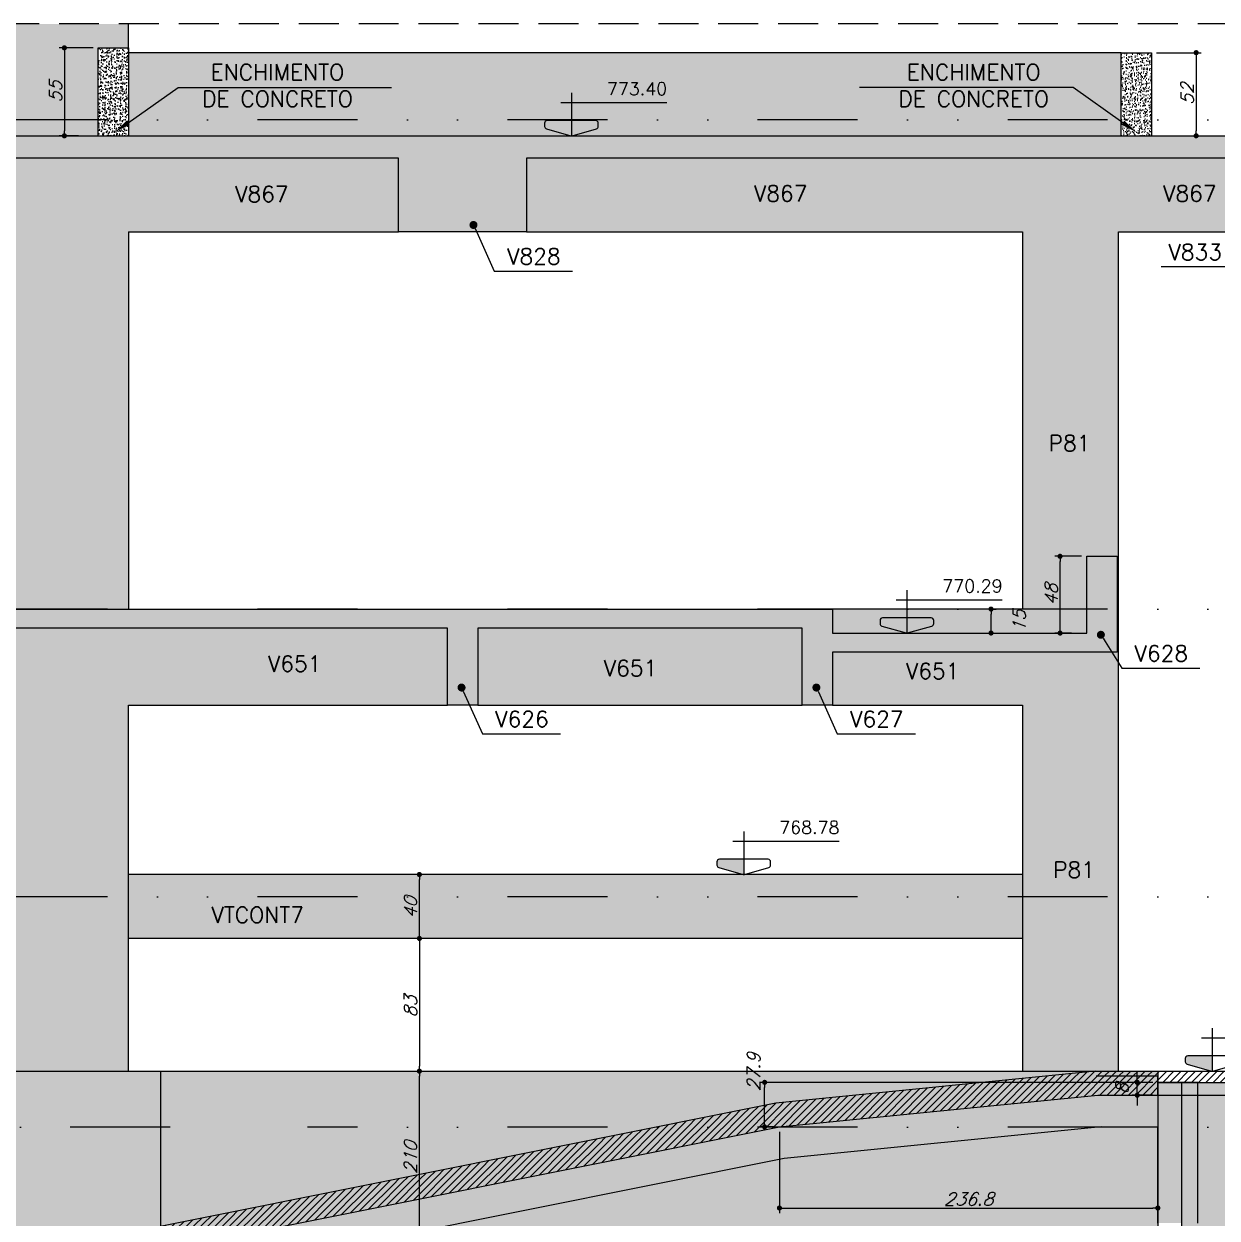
# Model space of a CAD drawing. Header units: millimetres. Extents: x 0 to 8720, y 0 to 4500.
# Drawn here: x 6121 to 6868, y 1478 to 2225 of the extents above; entities that cross this region are included whole.
import ezdxf
from ezdxf import colors
from ezdxf.entities.mleader import LeaderData, LeaderLine
from ezdxf.enums import TextEntityAlignment as Align
from ezdxf.math import Vec2, Vec3

# ---------------------------------------------------------------- set-up
doc = ezdxf.new("R2010")
doc.units = ezdxf.units.MM
doc.header["$LTSCALE"] = 50
doc.linetypes.add('DASHED', pattern=[0.75, 0.5, -0.25])
doc.linetypes.add('DIVIDE2', pattern=[0.625, 0.25, -0.125, 0, -0.125, 0, -0.125])
for name, color, linetype in [('F-AUX', 2, 'Continuous'), ('F-AUX-DET', 2, 'Continuous'), ('F-AUX-RED', 1, 'Continuous'), ('F-AUX-VARIACAO', 2, 'Continuous'), ('F-CORTE', 4, 'Continuous'), ('F-COTAS', 106, 'Continuous'), ('F-EIXOS-DET', 1, 'Continuous'), ('F-NÍVEL-VISTA', 2, 'Continuous'), ('F-SOLIDO-CORTE', 71, 'Continuous'), ('F-TEXTO', 6, 'Continuous'), ('F-TEXTO-YELLOW', 2, 'Continuous'), ('F-VISTA', 2, 'Continuous'), ('F-VISTA SÓLIDO', 254, 'Continuous')]:
    doc.layers.add(name, color=color, linetype=linetype)
doc.styles.add('CP-TEXT-INCL', font='simplex.shx', dxfattribs={"oblique": 20})
doc.styles.add('MCP', font='simplex.shx')
doc.styles.get("Standard").update_dxf_attribs({"font": 'txt.shx'})
doc.dimstyles.new('CP-COTAS-50', dxfattribs={"dimscale": 0.64, "dimtxt": 12.5, "dimasz": 5, "dimexe": 5, "dimexo": 5, "dimgap": 2.5, "dimtad": 1, "dimdec": 1, "dimdsep": 46, "dimtxsty": 'CP-TEXT-INCL', "dimblk1": 'DOT', "dimblk2": 'DOT', "dimsah": 1, "dimcen": 9, "dimclrd": 256, "dimclre": 256, "dimclrt": 256, "dimadec": 0, "dimazin": 0, "dimtfac": 1, "dimtdec": 1, "dimtmove": 2, "dimatfit": 3, "dimldrblk": 'DOT', "dimfxl": 5, "dimtolj": 1, "dimarcsym": 0})
pattern_1 = [(45, (-4e-12, 67.9026), (-2.245064, 2.245064), [])]
pattern_2 = [(50, (-5994.112, -2175.0056), (4.5546167, -0.3984771), [0.47625, -5.23875]), (355, (-5994.112, -2175.0056), (-0.8810855, 4.7764211), [0.381, -4.1910146]), (100.451445, (-5993.7324, -2175.039), (3.6735312, 4.3779438), [0.4047502, -4.4522561]), (46.1842, (-5994.112, -2173.7356), (6.776976, -1.0510582), [0.714375, -7.858125]), (96.63556, (-5993.547, -2173.823), (5.9351034, 6.185653), [0.6071256, -6.6783902]), (351.18415, (-5994.112, -2173.7356), (5.9351034, 6.185653), [0.571499, -6.2864933]), (21, (-5993.477, -2174.053), (3.7903598, -2.55663), [0.47625, -5.23875]), (326, (-5993.477, -2174.053), (1.5450507, 4.6046992), [0.381, -4.191]), (71.451445, (-5993.161, -2174.266), (5.3354105, 2.0480692), [0.4047502, -4.4522484]), (37.5, (-5994.112, -2175.0056), (0.07721508, 2.11387597), [0, -4.1402, 0, -4.2545, 0, -4.206875]), (7.5, (-5994.112, -2175.0056), (1.67049156, 2.50451437), [0, -2.4257, 0, -4.04495, 0, -1.603375]), (327.5, (-5995.528, -2175.0056), (3.38976488, -0.1432186), [0, -1.5875, 0, -4.953, 0, -6.57225]), (317.5, (-5996.163, -2175.0056), (3.70322953, 0.6356623), [0, -2.06375, 0, -3.2893, 0, -4.66725])]

# ---------------------------------------------------------------- blocks, each defined once
blk = doc.blocks.new('_DOT')
at = {"color": 0, "linetype": 'ByBlock'}
blk.add_line((-0.5, 0), (-1, 0), dxfattribs=at)
at = {"color": 0, "linetype": 'ByBlock', "const_width": 0.5}
blk.add_lwpolyline([(-0.25, 0, 1), (0.25, 0, 1)], format="xyb", close=True, dxfattribs=at)
blk = doc.blocks.new('Nível - Vista')
at = {"layer": 'F-NÍVEL-VISTA'}
blk.add_hatch(color=71, dxfattribs=at).paths.add_polyline_path([(0, 0.238), (-0.38, 0.238, 0.414214), (-0.42, 0.198), (-0.42, 0.148, 0.331206), (-0.391, 0.11), (-0.011, 0.002, 0.072993), (0, 0)])
at = {"layer": 'F-NÍVEL-VISTA', "color": 2}
for p, q in [((0, 0.67), (0, 0)), ((-0.168, 0.521), (1.493, 0.521))]:
    blk.add_line(p, q, dxfattribs=at)
blk.add_lwpolyline([(-0.011, 0.002, 0.146769), (0.011, 0.002), (0.391, 0.11, 0.331206), (0.42, 0.148), (0.42, 0.198, 0.414214), (0.38, 0.238), (-0.38, 0.238, 0.414214), (-0.42, 0.198), (-0.42, 0.148, 0.331206), (-0.391, 0.11), (-0.011, 0.002, 0.146769), (0.011, 0.002)], format="xyb", dxfattribs=at)
at = {"layer": 'F-TEXTO', "color": 3, "style": 'MCP'}
for tag, p in [('NÍVEL', (1.026, 0.636)), ('NÍVEL_DETALHE', (1.02, 0.186))]:
    blk.add_attdef(tag, text='', height=0.2, dxfattribs=at).set_placement(p, align=Align.CENTER)
blk = doc.blocks.new('*D98')
at = {"layer": 'F-COTAS', "lineweight": -2, "transparency": 16777216}
for p, q in [((6725.44, 1858.99), (6729.6, 1858.99)), ((6726.4, 1847.19), (6726.4, 1855.79)), ((6725.44, 1843.99), (6729.6, 1843.99))]:
    blk.add_line(p, q, dxfattribs=at)
at = {"layer": 'F-COTAS', "lineweight": -2, "transparency": 16777216, "xscale": 3.2, "yscale": 3.2, "zscale": 3.2}
for p, rotation in [((6726.4, 1858.99), 90), ((6726.4, 1843.99), 270)]:
    blk.add_blockref('_DOT', p, dxfattribs=dict(at, rotation=rotation))
at = {"layer": 'F-COTAS', "transparency": 16777216, "insert": (6744, 1851.49), "char_height": 8, "attachment_point": 5, "rotation": 90, "style": 'CP-TEXT-INCL'}
blk.add_mtext('\\A1;15', dxfattribs=at)
blk = doc.blocks.new('*D99')
at = {"layer": 'F-COTAS', "lineweight": -2, "transparency": 16777216}
for p, q in [((6783.08, 1891.99), (6766.4, 1891.99)), ((6769.6, 1847.19), (6769.6, 1888.79)), ((6776.78, 1843.99), (6766.4, 1843.99))]:
    blk.add_line(p, q, dxfattribs=at)
at = {"layer": 'F-COTAS', "lineweight": -2, "transparency": 16777216, "xscale": 3.2, "yscale": 3.2, "zscale": 3.2}
for p, rotation in [((6769.6, 1891.99), 90), ((6769.6, 1843.99), 270)]:
    blk.add_blockref('_DOT', p, dxfattribs=dict(at, rotation=rotation))
at = {"layer": 'F-COTAS', "transparency": 16777216, "insert": (6764, 1867.99), "char_height": 8, "attachment_point": 5, "rotation": 90, "style": 'CP-TEXT-INCL'}
blk.add_mtext('\\A1;48', dxfattribs=at)
blk = doc.blocks.new('*D104')
at = {"layer": 'F-COTAS', "lineweight": -2, "transparency": 16777216}
for p, q in [((6164.58, 2209.99), (6143.43, 2209.99)), ((6146.63, 2206.79), (6146.63, 2158.19)), ((6155.4, 2154.99), (6143.43, 2154.99))]:
    blk.add_line(p, q, dxfattribs=at)
at = {"layer": 'F-COTAS', "lineweight": -2, "transparency": 16777216, "xscale": 3.2, "yscale": 3.2, "zscale": 3.2}
for p, rotation in [((6146.63, 2209.99), 90), ((6146.63, 2154.99), 270)]:
    blk.add_blockref('_DOT', p, dxfattribs=dict(at, rotation=rotation))
at = {"layer": 'F-COTAS', "transparency": 16777216, "insert": (6141.03, 2182.49), "char_height": 8, "attachment_point": 5, "rotation": 90, "style": 'CP-TEXT-INCL'}
blk.add_mtext('\\A1;55', dxfattribs=at)
blk = doc.blocks.new('*D106')
at = {"layer": 'F-COTAS', "lineweight": -2, "transparency": 16777216}
for p, q in [((6829.98, 2206.99), (6857.94, 2206.99)), ((6854.74, 2203.79), (6854.74, 2158.19)), ((6837.14, 2154.99), (6857.94, 2154.99))]:
    blk.add_line(p, q, dxfattribs=at)
at = {"layer": 'F-COTAS', "lineweight": -2, "transparency": 16777216, "xscale": 3.2, "yscale": 3.2, "zscale": 3.2}
for p, rotation in [((6854.74, 2206.99), 90), ((6854.74, 2154.99), 270)]:
    blk.add_blockref('_DOT', p, dxfattribs=dict(at, rotation=rotation))
at = {"layer": 'F-COTAS', "transparency": 16777216, "insert": (6849.14, 2180.99), "char_height": 8, "attachment_point": 5, "rotation": 90, "style": 'CP-TEXT-INCL'}
blk.add_mtext('\\A1;52', dxfattribs=at)
blk = doc.blocks.new('*D135')
at = {"layer": 'F-COTAS', "lineweight": -2, "transparency": 16777216}
for p, q in [((6827.58, 1562.99), (6581.53, 1562.99)), ((6584.73, 1538.34), (6584.73, 1559.79)), ((6590.81, 1535.14), (6581.53, 1535.14))]:
    blk.add_line(p, q, dxfattribs=at)
at = {"layer": 'F-COTAS', "lineweight": -2, "transparency": 16777216, "xscale": 3.2, "yscale": 3.2, "zscale": 3.2}
for p, rotation in [((6584.73, 1562.99), 90), ((6584.73, 1535.14), 270)]:
    blk.add_blockref('_DOT', p, dxfattribs=dict(at, rotation=rotation))
at = {"layer": 'F-COTAS', "transparency": 16777216, "insert": (6577.92, 1569.35), "char_height": 8, "attachment_point": 5, "rotation": 90, "style": 'CP-TEXT-INCL'}
blk.add_mtext('\\A1;27.9', dxfattribs=at)
blk = doc.blocks.new('*D136')
at = {"layer": 'F-COTAS', "lineweight": -2, "transparency": 16777216}
for p, q in [((6594.01, 1531.94), (6594.01, 1481.2)), ((6830.78, 1531.96), (6830.78, 1481.2)), ((6597.21, 1484.4), (6827.58, 1484.4))]:
    blk.add_line(p, q, dxfattribs=at)
at = {"layer": 'F-COTAS', "lineweight": -2, "transparency": 16777216, "xscale": 3.2, "yscale": 3.2, "zscale": 3.2, "rotation": 180}
blk.add_blockref('_DOT', (6594.01, 1484.4), dxfattribs=at)
at = {"layer": 'F-COTAS', "lineweight": -2, "transparency": 16777216, "xscale": 3.2, "yscale": 3.2, "zscale": 3.2}
blk.add_blockref('_DOT', (6830.78, 1484.4), dxfattribs=at)
at = {"layer": 'F-COTAS', "transparency": 16777216, "insert": (6712.4, 1490), "char_height": 8, "attachment_point": 5, "style": 'CP-TEXT-INCL'}
blk.add_mtext('\\A1;236.8', dxfattribs=at)
blk = doc.blocks.new('*D137')
at = {"layer": 'F-COTAS', "lineweight": -2, "transparency": 16777216}
for p, q in [((6817.87, 1566.19), (6817.87, 1569.39)), ((6827.58, 1562.99), (6814.67, 1562.99)), ((6817.87, 1554.96), (6817.87, 1562.99)), ((6827.58, 1554.96), (6814.67, 1554.96)), ((6817.87, 1551.76), (6817.87, 1548.56))]:
    blk.add_line(p, q, dxfattribs=at)
at = {"layer": 'F-COTAS', "lineweight": -2, "transparency": 16777216, "xscale": 3.2, "yscale": 3.2, "zscale": 3.2}
for p, rotation in [((6817.87, 1562.99), 270), ((6817.87, 1554.96), 90)]:
    blk.add_blockref('_DOT', p, dxfattribs=dict(at, rotation=rotation))
at = {"layer": 'F-COTAS', "transparency": 16777216, "insert": (6808.27, 1558.98), "char_height": 8, "attachment_point": 5, "rotation": 90, "style": 'CP-TEXT-INCL'}
blk.add_mtext('\\A1;8', dxfattribs=at)
blk = doc.blocks.new('*D146')
at = {"layer": 'F-COTAS', "lineweight": -2, "transparency": 16777216}
for p, q in [((6371.97, 1569.99), (6371.97, 1569.99)), ((6368.77, 1363.19), (6368.77, 1566.79))]:
    blk.add_line(p, q, dxfattribs=at)
at = {"layer": 'F-COTAS', "lineweight": -2, "transparency": 16777216, "xscale": 3.2, "yscale": 3.2, "zscale": 3.2}
for p, rotation in [((6368.77, 1569.99), 90), ((6368.77, 1359.99), 270)]:
    blk.add_blockref('_DOT', p, dxfattribs=dict(at, rotation=rotation))
at = {"layer": 'F-COTAS', "transparency": 16777216, "insert": (6363.17, 1515.8), "char_height": 8, "attachment_point": 5, "rotation": 90, "style": 'CP-TEXT-INCL'}
blk.add_mtext('\\A1;210', dxfattribs=at)
blk = doc.blocks.new('*D299')
at = {"layer": 'F-COTAS', "lineweight": -2, "transparency": 16777216}
for p, q in [((6368.77, 1649.79), (6368.77, 1573.19)), ((6371.97, 1569.99), (6371.97, 1569.99))]:
    blk.add_line(p, q, dxfattribs=at)
at = {"layer": 'F-COTAS', "lineweight": -2, "transparency": 16777216, "xscale": 3.2, "yscale": 3.2, "zscale": 3.2}
for p, rotation in [((6368.77, 1652.99), 90), ((6368.77, 1569.99), 270)]:
    blk.add_blockref('_DOT', p, dxfattribs=dict(at, rotation=rotation))
at = {"layer": 'F-COTAS', "transparency": 16777216, "insert": (6363.17, 1610.29), "char_height": 8, "attachment_point": 5, "rotation": 90, "style": 'CP-TEXT-INCL'}
blk.add_mtext('\\A1;83', dxfattribs=at)
blk = doc.blocks.new('*D300')
at = {"layer": 'F-COTAS', "lineweight": -2, "transparency": 16777216}
for p, q in [((6368.77, 1656.19), (6368.77, 1689.79)), ((6371.97, 1692.99), (6371.97, 1692.99)), ((6371.97, 1652.99), (6371.97, 1652.99))]:
    blk.add_line(p, q, dxfattribs=at)
at = {"layer": 'F-COTAS', "lineweight": -2, "transparency": 16777216, "xscale": 3.2, "yscale": 3.2, "zscale": 3.2}
for p, rotation in [((6368.77, 1692.99), 90), ((6368.77, 1652.99), 270)]:
    blk.add_blockref('_DOT', p, dxfattribs=dict(at, rotation=rotation))
at = {"layer": 'F-COTAS', "transparency": 16777216, "insert": (6363.17, 1672.18), "char_height": 8, "attachment_point": 5, "rotation": 90, "style": 'CP-TEXT-INCL'}
blk.add_mtext('\\A1;40', dxfattribs=at)

msp = doc.modelspace()

# ---------------------------------------------------------------- hatches: boundary and pattern name
at = {"layer": 'F-AUX-DET'}
h = msp.add_hatch(dxfattribs=at)
h.set_pattern_fill('EARTH', color=252, scale=5, angle=45)
h.set_pattern_definition([(45, (-5994.112, -2175.006), (0, 44.90128), [31.75, -31.75]), (45, (-6002.53, -2166.587), (0, 44.90128), [31.75, -31.75]), (45, (-6010.95, -2158.168), (0, 44.90128), [31.75, -31.75]), (135, (-6010.95, -2152.555), (-44.90128, 0), [31.75, -31.75]), (135, (-6002.53, -2144.136), (-44.90128, 0), [31.75, -31.75]), (135, (-5994.112, -2135.717), (-44.90128, 0), [31.75, -31.75])])
h.paths.add_polyline_path([(4186.78, 179.99), (4211.78, 179.99), (4211.78, 2164.99), (4186.78, 2164.99)])
h.paths.add_polyline_path([(6845.78, 179.99), (6955.78, 179.99), (6955.78, 1562.99), (6845.78, 1562.99)])
at = {"layer": 'F-AUX-RED'}
h = msp.add_hatch(dxfattribs=at)
h.set_pattern_fill('AR-CONC', color=256, scale=0.025)
h.set_pattern_definition(pattern_2)
h.paths.add_polyline_path([(6186.78, 2209.99), (6177.66, 2209.99), (6167.78, 2209.99), (6167.78, 2181.41), (6167.78, 2154.99), (6186.78, 2154.99), (6186.78, 2183.58)])
h = msp.add_hatch(dxfattribs=at)
h.set_pattern_fill('AR-CONC', color=256, scale=0.025)
h.set_pattern_definition(pattern_2)
h.paths.add_polyline_path([(6826.78, 2206.99), (6807.78, 2206.99), (6807.78, 2205.83), (6807.78, 2154.99), (6826.78, 2154.99)])
at = {"layer": 'F-AUX-VARIACAO'}
h = msp.add_hatch(dxfattribs=at)
h.set_pattern_fill('ANSI31', color=253)
h.set_pattern_definition(pattern_1)
h.paths.add_polyline_path([(5232.28, 1274.73), (5232.28, 1277.79), (5213.28, 1273.99), (5013.28, 1253.99), (5013.28, 1250.99), (5013.43, 1250.99), (5213.28, 1270.97), (5213.28, 1270.99), (5213.47, 1270.99), (5213.73, 1271.02)])
h.paths.add_polyline_path([(5311.28, 1293.61), (5311.28, 1290.55), (6592.23, 1547.02), (6792.08, 1567), (6830.78, 1567), (6830.78, 1562.99), (6830.78, 1562.99), (6832.84, 1562.99), (6845.78, 1562.99), (6955.78, 1562.99), (6955.78, 1569.99), (6791.78, 1569.99), (6591.78, 1549.99)])
h.paths.add_polyline_path([(5281.28, 1284.54), (5281.28, 1287.6), (5262.28, 1283.8), (5262.28, 1280.74)])
h = msp.add_hatch(dxfattribs=at)
h.set_pattern_fill('ANSI31', color=253)
h.set_pattern_definition(pattern_1)
h.paths.add_polyline_path([(5311.28, 1290.55), (5311.28, 1278.31), (6594.01, 1535.14), (6793.28, 1555.06), (6830.78, 1555.06), (6830.78, 1562.99), (6830.78, 1567), (6792.08, 1567), (6592.23, 1547.02)])
h.paths.add_polyline_path([(5281.28, 1267.99), (5281.28, 1284.54), (5262.28, 1280.74), (5262.28, 1267.99)])
at = {"layer": 'F-SOLIDO-CORTE'}
h = msp.add_hatch(color=256, dxfattribs=at)
h.dxf.hatch_style = 1
h.paths.add_polyline_path([(4211.78, 2142.99), (4261.78, 2142.99), (4261.78, 2142.99), (4509.52, 2142.99), (4552.78, 2142.99), (4552.78, 2104.99), (4555.56, 2104.99), (4571.78, 2104.99), (4571.78, 2113.77), (4571.78, 2150.99), (4638.51, 2150.99), (4744.37, 2150.99), (5027.78, 2150.99), (5027.78, 2104.99), (5030.56, 2104.99), (5046.78, 2104.99), (5046.78, 2113.77), (5046.78, 2150.99), (5363.5, 2150.99), (5417.78, 2150.99), (5417.78, 2104.99), (5420.56, 2104.99), (5436.78, 2104.99), (5436.78, 2113.77), (5436.78, 2150.99), (5487.05, 2150.99), (5640.71, 2150.99), (5895.3, 2150.99), (5907.64, 2150.99), (5916.28, 2150.99), (5916.28, 2094.99), (5935.28, 2094.99), (5935.28, 2105.8), (5935.28, 2140.99), (6000.18, 2140.99), (6041.63, 2140.99), (6211.51, 2140.99), (6355.78, 2140.99), (6355.78, 2094.99), (6368.13, 2094.99), (6435.78, 2094.99), (6435.78, 2104.25), (6435.78, 2140.99), (6818.03, 2140.99), (6854.99, 2140.99), (6867.34, 2140.99), (6887.78, 2140.99), (6887.78, 2094.99), (6906.78, 2094.99), (6906.78, 2104.25), (6906.78, 2154.99), (6903.85, 2154.99), (6887.78, 2154.99), (6867.34, 2154.99), (6854.99, 2154.99), (6826.78, 2154.99), (6807.78, 2154.99), (6435.78, 2154.99), (6368.13, 2154.99), (6355.78, 2154.99), (6211.51, 2154.99), (6186.78, 2154.99), (6167.78, 2154.99), (6041.63, 2154.99), (6000.18, 2154.99), (5935.28, 2154.99), (5935.28, 2164.99), (5932.35, 2164.99), (5916.28, 2164.99), (5907.64, 2164.99), (5895.3, 2164.99), (5640.71, 2164.99), (5487.05, 2164.99), (5436.78, 2164.99), (5420.56, 2164.99), (5417.78, 2164.99), (5363.5, 2164.99), (5046.78, 2164.99), (5030.56, 2164.99), (5027.78, 2164.99), (4744.37, 2164.99), (4638.51, 2164.99), (4571.78, 2164.99), (4552.78, 2164.99), (4552.78, 2154.99), (4510.2, 2154.99), (4261.78, 2154.99), (4261.78, 2164.99), (4211.78, 2164.99)])
h.paths.add_polyline_path([(4261.78, 2082.99), (4211.78, 2082.99), (4211.78, 1817.61), (4211.78, 1534.99), (4211.78, 1496.54), (4211.78, 1228.99), (4211.78, 920.54), (4211.78, 652.99), (4211.78, 444.68), (4211.78, 179.99), (4261.78, 179.99), (4261.78, 555.3), (4261.78, 617.99), (4282.21, 617.99), (4291.78, 617.99), (4291.78, 643.11), (4291.78, 652.99), (4282.21, 652.99), (4261.78, 652.99), (4261.78, 691.44), (4261.78, 1228.99), (4261.78, 1267.44), (4261.78, 1318.99), (4261.78, 1499.99), (4266.48, 1499.99), (4269.9, 1499.99), (4272.5, 1499.99), (4276.14, 1499.99), (4286.38, 1499.99), (4286.38, 1515.23), (4286.38, 1524.99), (4286.38, 1534.99), (4276.14, 1534.99), (4261.78, 1534.99), (4261.78, 1576.37), (4261.78, 1844.99), (4461.85, 1844.99), (4505.86, 1844.99), (4515.22, 1844.99), (4622.78, 1844.99), (4622.78, 1818.99), (4627.03, 1818.99), (4651.78, 1818.99), (4651.78, 1824.84), (4651.78, 1844.99), (4701.9, 1844.99), (4739.46, 1844.99), (5022.88, 1844.99), (5027.78, 1844.99), (5027.78, 1798.99), (5030.56, 1798.99), (5046.78, 1798.99), (5046.78, 1807.77), (5046.78, 1844.99), (5101.07, 1844.99), (5417.78, 1844.99), (5417.78, 1798.99), (5420.56, 1798.99), (5436.78, 1798.99), (5436.78, 1807.77), (5436.78, 1844.99), (5590.44, 1844.99), (5778.86, 1844.99), (5831.87, 1844.99), (5841.28, 1844.99), (5841.28, 1798.99), (5844.22, 1798.99), (5860.28, 1798.99), (5860.28, 1808.25), (5860.28, 1846.99), (5969.13, 1846.99), (6139.01, 1846.99), (6305.11, 1846.99), (6381.58, 1846.99), (6386.28, 1846.99), (6386.28, 1798.99), (6389.22, 1798.99), (6405.28, 1798.99), (6405.28, 1808.25), (6405.28, 1846.99), (6576.96, 1846.99), (6581.66, 1846.99), (6608.28, 1846.99), (6608.28, 1798.99), (6627.28, 1798.99), (6627.28, 1808.25), (6627.28, 1831.99), (6727.83, 1831.99), (6735.24, 1831.99), (6747.59, 1831.99), (6752.37, 1831.99), (6786.28, 1831.99), (6789.22, 1831.99), (6805.28, 1831.99), (6805.28, 1841.25), (6805.28, 1891.99), (6786.28, 1891.99), (6786.28, 1882.73), (6786.28, 1843.99), (6752.37, 1843.99), (6747.59, 1843.99), (6735.24, 1843.99), (6727.83, 1843.99), (6627.28, 1843.99), (6627.28, 1858.99), (6624.35, 1858.99), (6608.28, 1858.99), (6581.66, 1858.99), (6576.96, 1858.99), (6405.28, 1858.99), (6389.22, 1858.99), (6386.28, 1858.99), (6381.58, 1858.99), (6305.11, 1858.99), (6139.01, 1858.99), (5969.13, 1858.99), (5860.28, 1858.99), (5844.22, 1858.99), (5841.28, 1858.99), (5831.87, 1858.99), (5778.86, 1858.99), (5590.44, 1858.99), (5436.78, 1858.99), (5420.56, 1858.99), (5417.78, 1858.99), (5101.07, 1858.99), (5046.78, 1858.99), (5030.56, 1858.99), (5027.78, 1858.99), (5022.88, 1858.99), (4739.46, 1858.99), (4701.9, 1858.99), (4651.78, 1858.99), (4627.03, 1858.99), (4622.78, 1858.99), (4515.22, 1858.99), (4505.86, 1858.99), (4462.4, 1858.99), (4261.78, 1858.99)])
h = msp.add_hatch(color=256, dxfattribs=at)
h.dxf.hatch_style = 1
h.paths.add_polyline_path([(5013.28, 1246.99), (5013.28, 1226.99), (5262.28, 1226.99), (5262.28, 1212.99), (5330.28, 1212.99), (5330.28, 1261.72), (5841.28, 1364.03), (5841.28, 1324.99), (5844.06, 1324.99), (5860.28, 1324.99), (5860.28, 1333.77), (5860.28, 1367.84), (6596.97, 1515.33), (6795.27, 1535.16), (6830.78, 1535.16), (6830.78, 1480.08), (6830.78, 1562.99), (6830.78, 1562.99), (6830.78, 1555.06), (6793.28, 1555.06), (6594.01, 1535.14), (5311.28, 1278.31), (5311.28, 1226.99), (5281.28, 1226.99), (5281.28, 1267.99), (5262.28, 1267.99), (5262.28, 1246.99)])
h = msp.add_hatch(color=256, dxfattribs=at)
h.dxf.hatch_style = 1
h.paths.add_polyline_path([(6855.78, 1562.99), (6830.78, 1562.99), (6830.78, 1474.96), (6855.78, 1474.96)])
at = {"layer": 'F-VISTA SÓLIDO'}
h = msp.add_hatch(color=256, dxfattribs=at)
h.dxf.hatch_style = 1
h.paths.add_polyline_path([(6167.78, 2209.99), (6177.66, 2209.99), (6186.78, 2209.99), (6186.78, 2224.99), (5987.78, 2224.99), (5987.78, 2164.99), (5935.28, 2164.99), (5935.28, 2154.99), (6000.18, 2154.99), (6041.63, 2154.99), (6167.78, 2154.99), (6167.78, 2181.41)])
h = msp.add_hatch(color=256, dxfattribs=at)
h.dxf.hatch_style = 1
h.paths.add_polyline_path([(6807.78, 2206.99), (6186.78, 2206.99), (6186.78, 2183.58), (6186.78, 2154.99), (6211.51, 2154.99), (6355.78, 2154.99), (6368.13, 2154.99), (6435.78, 2154.99), (6807.78, 2154.99)])
h = msp.add_hatch(color=256, dxfattribs=at)
h.dxf.hatch_style = 1
h.paths.add_polyline_path([(6186.78, 2094.99), (6355.78, 2094.99), (6355.78, 2140.99), (6211.51, 2140.99), (6041.63, 2140.99), (6000.18, 2140.99), (5935.28, 2140.99), (5935.28, 2104.99), (5987.78, 2104.99), (5987.78, 1858.99), (6139.01, 1858.99), (6186.78, 1858.99)])
h = msp.add_hatch(color=256, dxfattribs=at)
h.dxf.hatch_style = 1
h.paths.add_polyline_path([(6806.18, 2094.99), (6887.78, 2094.99), (6887.78, 2140.99), (6867.34, 2140.99), (6854.99, 2140.99), (6818.03, 2140.99), (6435.78, 2140.99), (6435.78, 2104.25), (6435.78, 2094.99), (6746.18, 2094.99), (6746.18, 1858.99), (6627.28, 1858.99), (6627.28, 1843.99), (6727.83, 1843.99), (6735.24, 1843.99), (6747.59, 1843.99), (6752.37, 1843.99), (6786.28, 1843.99), (6786.28, 1882.73), (6786.28, 1891.99), (6789.22, 1891.99), (6806.18, 1891.99)])
h = msp.add_hatch(color=256, dxfattribs=at)
h.dxf.hatch_style = 1
h.paths.add_polyline_path([(6386.28, 1846.99), (6381.58, 1846.99), (6305.11, 1846.99), (6139.01, 1846.99), (5969.13, 1846.99), (5860.28, 1846.99), (5860.28, 1808.25), (5860.28, 1798.99), (5987.78, 1798.99), (5987.78, 1678.99), (5987.78, 1569.99), (6186.78, 1569.99), (6186.78, 1678.99), (6186.78, 1798.99), (6386.28, 1798.99)])
h = msp.add_hatch(color=256, dxfattribs=at)
h.dxf.hatch_style = 1
h.paths.add_polyline_path([(6608.28, 1846.99), (6581.66, 1846.99), (6576.96, 1846.99), (6405.28, 1846.99), (6405.28, 1808.25), (6405.28, 1798.99), (6608.28, 1798.99)])
h = msp.add_hatch(color=256, dxfattribs=at)
h.dxf.hatch_style = 1
h.paths.add_polyline_path([(6806.18, 1831.99), (6627.28, 1831.99), (6627.28, 1808.25), (6627.28, 1798.99), (6746.18, 1798.99), (6746.18, 1678.99), (6746.18, 1569.99), (6791.78, 1569.99), (6806.18, 1569.99), (6806.18, 1678.99)])
h = msp.add_hatch(color=256, dxfattribs=at)
h.dxf.hatch_style = 1
h.paths.add_polyline_path([(6746.18, 1692.99), (6186.78, 1692.99), (6186.78, 1652.99), (6746.18, 1652.99)])
h = msp.add_hatch(color=256, dxfattribs=at)
h.dxf.hatch_style = 1
h.paths.add_polyline_path([(6206.78, 1569.99), (5967.78, 1569.99), (5967.78, 1409.76), (6206.78, 1457.61)])
h.paths.add_polyline_path([(6206.78, 1437.21), (5967.78, 1389.36), (5967.78, 1379.99), (6206.78, 1379.99)])
h = msp.add_hatch(color=256, dxfattribs=at)
h.dxf.hatch_style = 1
h.paths.add_polyline_path([(6594.01, 1535.14), (6793.28, 1555.06), (6830.78, 1555.06), (6830.78, 1569.99), (6206.78, 1569.99), (6206.78, 1457.61)])
h = msp.add_hatch(color=256, dxfattribs=at)
h.dxf.hatch_style = 1
h.paths.add_polyline_path([(6830.78, 1359.99), (6830.78, 1535.16), (6795.27, 1535.16), (6596.97, 1515.33), (6206.78, 1437.21), (6206.78, 1359.99), (6572.78, 1359.99)])

# ---------------------------------------------------------------- linework, layer by layer
at = {"layer": 'F-AUX', "color": 1, "linetype": 'DASHED'}
msp.add_lwpolyline([(6955.78, 179.99), (6955.78, 2224.99), (4186.78, 2224.99), (4186.78, 179.99)], dxfattribs=at)
at = {"layer": 'F-AUX-DET', "color": 252}
msp.add_lwpolyline([(6845.78, 334.99), (6845.78, 1562.99), (6955.78, 1562.99)], dxfattribs=at)
at = {"layer": 'F-AUX-VARIACAO', "color": 253}
for points in [[(6791.78, 1569.99), (6591.78, 1549.99), (5213.28, 1273.99), (5013.28, 1253.99), (4365.78, 1253.99), (4365.78, 1246.99)], [(6791.78, 1569.99), (6955.78, 1569.99)], [(6792.08, 1567), (6830.78, 1567)], [(6830.78, 1562.99), (6830.78, 1567)], [(6830.78, 1562.99), (6955.78, 1562.99)]]:
    msp.add_lwpolyline(points, dxfattribs=at)
at = {"layer": 'F-CORTE'}
for p, q in [((6855.78, 1562.99), (6830.78, 1562.99)), ((6855.78, 1474.96), (6855.78, 1562.99)), ((6830.78, 1474.96), (6830.78, 1535.16))]:
    msp.add_line(p, q, dxfattribs=at)
for points in [[(6041.63, 2154.99), (6167.78, 2154.99), (6167.78, 2181.41), (6167.78, 2209.99), (6177.66, 2209.99), (6186.78, 2209.99), (6186.78, 2183.58), (6186.78, 2154.99), (6211.51, 2154.99), (6355.78, 2154.99), (6368.13, 2154.99), (6435.78, 2154.99), (6807.78, 2154.99), (6807.78, 2205.83), (6807.78, 2206.99), (6808.21, 2206.99), (6826.78, 2206.99), (6826.78, 2154.99), (6854.99, 2154.99), (6867.34, 2154.99), (6887.78, 2154.99)], [(6167.78, 2154.99), (6186.78, 2154.99)], [(6807.78, 2154.99), (6826.78, 2154.99)], [(6887.78, 2140.99), (6867.34, 2140.99), (6854.99, 2140.99), (6818.03, 2140.99), (6435.78, 2140.99), (6435.78, 2104.25), (6435.78, 2094.99), (6368.13, 2094.99), (6355.78, 2094.99), (6355.78, 2140.99), (6211.51, 2140.99), (6041.63, 2140.99)], [(5969.13, 1858.99), (6139.01, 1858.99), (6305.11, 1858.99), (6381.58, 1858.99), (6386.28, 1858.99), (6389.22, 1858.99), (6405.28, 1858.99), (6576.96, 1858.99), (6581.66, 1858.99), (6608.28, 1858.99), (6624.35, 1858.99), (6627.28, 1858.99), (6627.28, 1843.99), (6727.83, 1843.99), (6735.24, 1843.99), (6747.59, 1843.99), (6752.37, 1843.99), (6786.28, 1843.99), (6786.28, 1882.73), (6786.28, 1891.99), (6789.22, 1891.99), (6805.28, 1891.99), (6805.28, 1841.25), (6805.28, 1831.99), (6789.22, 1831.99), (6786.28, 1831.99), (6752.37, 1831.99), (6747.59, 1831.99), (6735.24, 1831.99), (6727.83, 1831.99), (6627.28, 1831.99), (6627.28, 1808.25), (6627.28, 1798.99), (6624.35, 1798.99), (6608.28, 1798.99), (6608.28, 1846.99), (6581.66, 1846.99), (6576.96, 1846.99), (6405.28, 1846.99), (6405.28, 1808.25), (6405.28, 1798.99), (6389.22, 1798.99), (6386.28, 1798.99), (6386.28, 1846.99), (6381.58, 1846.99), (6305.11, 1846.99), (6139.01, 1846.99), (5969.13, 1846.99)], [(6830.78, 1562.99), (6830.78, 1562.99)], [(6830.78, 1555.06), (6830.78, 1562.99)], [(5311.28, 1278.31), (6594.01, 1535.14), (6793.28, 1555.06), (6830.78, 1555.06)], [(6795.27, 1535.16), (6596.97, 1515.33), (5860.28, 1367.84)], [(6795.27, 1535.16), (6830.78, 1535.16)]]:
    msp.add_lwpolyline(points, dxfattribs=at)
at = {"layer": 'F-EIXOS-DET', "color": 1, "linetype": 'DIVIDE2', "ltscale": 5}
for p, q in [((6955.78, 2164.99), (4186.78, 2164.99)), ((6955.78, 1858.99), (4186.78, 1858.99)), ((6955.78, 1678.99), (4186.78, 1678.99)), ((6212.83, 1534.99), (4186.78, 1534.99)), ((6955.78, 1534.99), (6298.83, 1534.99))]:
    msp.add_line(p, q, dxfattribs=at)
at = {"layer": 'F-EIXOS-DET', "color": 1, "ltscale": 5}
msp.add_lwpolyline([(6830.78, 1554.96), (7074.79, 1554.96)], dxfattribs=at)
at = {"layer": 'F-VISTA', "linetype": 'Continuous'}
for p, q in [((6186.78, 2209.99), (6186.78, 2224.99)), ((6186.78, 2094.99), (6186.78, 1858.99)), ((6186.78, 2094.99), (6355.78, 2094.99)), ((6435.78, 2094.99), (6746.18, 2094.99)), ((6746.18, 2094.99), (6746.18, 1891.99)), ((6746.18, 2094.99), (6746.18, 1858.99)), ((6806.18, 1891.99), (6806.18, 2094.99)), ((6806.18, 2094.99), (6887.78, 2094.99)), ((6806.18, 1678.99), (6806.18, 1891.99)), ((6746.18, 1858.99), (6627.28, 1858.99)), ((6186.78, 1678.99), (6186.78, 1798.99)), ((6186.78, 1798.99), (6386.28, 1798.99)), ((6405.28, 1798.99), (6608.28, 1798.99)), ((6627.28, 1798.99), (6746.18, 1798.99)), ((6746.18, 1798.99), (6746.18, 1678.99)), ((6746.18, 1692.99), (6186.78, 1692.99)), ((6186.78, 1569.99), (6186.78, 1678.99)), ((6746.18, 1678.99), (6746.18, 1678.99)), ((6746.18, 1678.99), (6746.18, 1569.99)), ((6746.18, 1678.99), (6746.18, 1678.99)), ((6806.18, 1569.99), (6806.18, 1678.99)), ((6746.18, 1652.99), (6186.78, 1652.99))]:
    msp.add_line(p, q, dxfattribs=at)
msp.add_lwpolyline([(6807.78, 2206.99), (6186.78, 2206.99)], dxfattribs=at)
at = {"layer": 'F-VISTA'}
for points in [[(5967.78, 1409.76), (5967.78, 1569.99), (6206.78, 1569.99), (6206.78, 1359.99)], [(6206.78, 1569.99), (6830.78, 1569.99), (6830.78, 1359.99), (6572.78, 1359.99), (6572.78, 1359.99), (6206.78, 1359.99)]]:
    msp.add_lwpolyline(points, dxfattribs=at)

# ---------------------------------------------------------------- block references
at = {"layer": 'F-NÍVEL-VISTA', "linetype": 'Continuous', "xscale": 40, "yscale": 40, "zscale": 40}
for p, values in [((6463.87, 2154.99), {'NÍVEL': '773.40'}), ((6673.74, 1843.99), {'NÍVEL': '770.29'}), ((6571.68, 1692.99), {'NÍVEL': '768.78'}), ((6864.7, 1569.99), {'NÍVEL': '767.55'})]:
    msp.add_blockref('Nível - Vista', p, dxfattribs=at).add_auto_attribs(values)

# ---------------------------------------------------------------- texts
at = {"layer": 'F-TEXTO-YELLOW', "style": 'MCP'}
for s, p in [('V867', (6253.52, 2113.58)), ('V867', (6578.09, 2113.94)), ('V867', (6834.09, 2113.94)), ('V828', (6423.7, 2074.56)), ('V833', (6837.47, 2077.28)), ('P81', (6762.44, 1957.74)), ('V628', (6816.24, 1826.31)), ('V651', (6274.03, 1819.82)), ('V651', (6484.13, 1817.06)), ('V651', (6673.19, 1815.23)), ('V626', (6416.24, 1785.24)), ('V627', (6638.24, 1785.24)), ('P81', (6765.24, 1690.95))]:
    msp.add_text(s, height=10, dxfattribs=at).set_placement(p)
at = {"layer": 'F-TEXTO-YELLOW', "char_height": 10, "attachment_point": 5, "style": 'MCP'}
for s, width, insert in [('ENCHIMENTO DE CONCRETO', 110.244, (6279.95, 2186.45)), ('ENCHIMENTO DE CONCRETO', 110.244, (6715.55, 2186.45)), ('VTCONT7', 181.2922, (6267.64, 1667.71))]:
    msp.add_mtext_dynamic_manual_height_columns(s, width=width, gutter_width=12.5, heights=[0], dxfattribs=dict(at, insert=insert))

# ---------------------------------------------------------------- dimensions: what is measured, and where the dimension line sits
at = {"layer": 'F-COTAS'}
for base, p1, p2, picture, middle in [((6146.63, 2154.99), (6167.78, 2209.99), (6158.6, 2154.99), '*D104', (6141.03, 2182.49)), ((6854.74, 2154.99), (6826.78, 2206.99), (6833.94, 2154.99), '*D106', (6849.14, 2180.99)), ((6769.6, 1891.99), (6779.98, 1843.99), (6786.28, 1891.99), '*D99', (6764, 1867.99)), ((6726.4, 1858.99), (6722.24, 1843.99), (6722.24, 1858.99), '*D98', (6744, 1851.49)), ((6817.87, 1562.99), (6830.78, 1554.96), (6830.78, 1562.99), '*D137', (6808.27, 1558.98))]:
    dim = msp.add_linear_dim(base=base, p1=p1, p2=p2, angle=90, dimstyle='CP-COTAS-50', dxfattribs=at)
    dim.commit()
    dim.dimension.update_dxf_attribs({"geometry": picture, "text_midpoint": middle})
for base, p1, p2, angle, picture, middle in [((6368.77, 1692.99), (6368.77, 1652.99), (6368.77, 1692.99), 90, '*D300', (6363.17, 1672.18)), ((6368.77, 1569.99), (6368.77, 1652.99), (6368.77, 1569.99), 270, '*D299', (6363.17, 1610.29)), ((6584.7317, 1562.9895), (6594.0076, 1535.1371), (6830.7836, 1562.9895), 90, '*D135', (6577.9246, 1569.354)), ((6368.77, 1569.99), (6368.77, 1359.99), (6368.77, 1569.99), 90, '*D146', (6363.17, 1515.8))]:
    dim = msp.add_linear_dim(base=base, p1=p1, p2=p2, angle=angle, dimstyle='CP-COTAS-50', dxfattribs=at)
    dim.commit()
    dim.dimension.update_dxf_attribs({"geometry": picture, "text_midpoint": middle, "dimtype": 160})
dim = msp.add_linear_dim(base=(6830.78, 1484.4), p1=(6594.01, 1535.14), p2=(6830.78, 1535.16), dimstyle='CP-COTAS-50', dxfattribs=at)
dim.commit()
dim.dimension.update_dxf_attribs({"geometry": '*D136', "text_midpoint": (6712.4, 1490)})

# ---------------------------------------------------------------- leaders
at = {"layer": 'F-AUX-RED'}
ml = msp.add_multileader_mtext('Standard', dxfattribs=at)
ml.set_content('', color=256)
ml.set_leader_properties()
ml.build(insert=Vec2(0, 0))
ml.multileader.update_dxf_attribs({"text_right_attachment_type": 6, "text_top_attachment_type": 0, "text_bottom_attachment_type": 0, "dogleg_length": 0.36, "arrow_head_size": 10})
ctx = ml.context
ctx.base_point, ctx.char_height, ctx.arrow_head_size, ctx.landing_gap_size, ctx.plane_origin = Vec3(6351.3, 2185.29), 0.18, 10, 0.09, Vec3(6178.39, 2157.42)
ctx.right_attachment = 6
notes = []
notes.append((ctx, [(0, (1, 1, 0), (6217.73, 2185.29), (1, 0), 133.58, [(0, [(6178.39, 2157.42)], 256, [])])]))
ctx.mtext.insert, ctx.mtext.flow_direction = Vec3(6351.39, 2185.38), 5
ml = msp.add_multileader_mtext('Standard', dxfattribs=at)
ml.set_content('', color=256)
ml.set_leader_properties()
ml.build(insert=Vec2(0, 0))
ml.multileader.update_dxf_attribs({"text_right_attachment_type": 6, "text_top_attachment_type": 0, "text_bottom_attachment_type": 0, "dogleg_length": 0.36, "arrow_head_size": 10})
ctx = ml.context
ctx.base_point, ctx.char_height, ctx.arrow_head_size, ctx.landing_gap_size, ctx.plane_origin = Vec3(6644.01, 2185.38), 0.18, 10, 0.09, Vec3(6817.11, 2157.42)
ctx.right_attachment, ctx.text_align_type = 6, 2
notes.append((ctx, [(0, (1, 1, 0), (6777.77, 2185.29), (-1, 0), 133.58, [(0, [(6817.11, 2157.42)], 256, [])])]))
ctx.mtext.insert, ctx.mtext.alignment, ctx.mtext.flow_direction = Vec3(6644.1, 2185.47), 3, 5
ml = msp.add_multileader_mtext('Standard', dxfattribs=at)
ml.set_content('', color=256)
ml.set_leader_properties()
ml.set_arrow_properties(name='DOT')
ml.build(insert=Vec2(0, 0))
ml.multileader.update_dxf_attribs({"text_right_attachment_type": 6, "text_top_attachment_type": 0, "text_bottom_attachment_type": 0, "dogleg_length": 0.36, "arrow_head_size": 5})
ctx = ml.context
ctx.base_point, ctx.char_height, ctx.arrow_head_size, ctx.landing_gap_size, ctx.plane_origin = Vec3(6464.5, 2070.3), 0.18, 5, 0.09, Vec3(6402.59, 2099.23)
ctx.right_attachment = 6
notes.append((ctx, [(0, (1, 1, 0), (6415.63, 2070.3), (1, 0), 48.87, [(0, [(6402.59, 2099.23)], 256, [])])]))
ctx.mtext.insert, ctx.mtext.flow_direction = Vec3(6464.59, 2070.39), 5
ml = msp.add_multileader_mtext('Standard', dxfattribs=at)
ml.set_content('', color=256)
ml.set_leader_properties()
ml.set_arrow_properties(name='DOT')
ml.build(insert=Vec2(0, 0))
ml.multileader.update_dxf_attribs({"text_right_attachment_type": 6, "text_top_attachment_type": 0, "text_bottom_attachment_type": 0, "dogleg_length": 0.36, "arrow_head_size": 5})
ctx = ml.context
ctx.base_point, ctx.char_height, ctx.arrow_head_size, ctx.landing_gap_size, ctx.plane_origin = Vec3(6832.67, 2073.11), 0.18, 5, 0.09, Vec3(6894.09, 2097.23)
ctx.right_attachment, ctx.text_align_type = 6, 2
notes.append((ctx, [(0, (1, 1, 0), (6881.72, 2073.02), (-1, 0), 48.87, [(0, [(6898.63, 2101.98)], 256, [])])]))
ctx.mtext.insert, ctx.mtext.alignment, ctx.mtext.flow_direction = Vec3(6832.76, 2073.2), 3, 5
ml = msp.add_multileader_mtext('Standard', dxfattribs=at)
ml.set_content('', color=256)
ml.set_leader_properties()
ml.set_arrow_properties(name='DOT')
ml.build(insert=Vec2(0, 0))
ml.multileader.update_dxf_attribs({"text_right_attachment_type": 6, "text_top_attachment_type": 0, "text_bottom_attachment_type": 0, "dogleg_length": 0.36, "arrow_head_size": 5})
ctx = ml.context
ctx.base_point, ctx.char_height, ctx.arrow_head_size, ctx.landing_gap_size, ctx.plane_origin = Vec3(6857.05, 1822.05), 0.18, 5, 0.09, Vec3(6795.13, 1842.91)
ctx.right_attachment = 6
notes.append((ctx, [(0, (1, 1, 0), (6808.18, 1822.05), (1, 0), 48.87, [(0, [(6795.13, 1842.91)], 256, [])])]))
ctx.mtext.insert, ctx.mtext.flow_direction = Vec3(6857.14, 1822.14), 5
ml = msp.add_multileader_mtext('Standard', dxfattribs=at)
ml.set_content('', color=256)
ml.set_leader_properties()
ml.set_arrow_properties(name='DOT')
ml.build(insert=Vec2(0, 0))
ml.multileader.update_dxf_attribs({"text_right_attachment_type": 6, "text_top_attachment_type": 0, "text_bottom_attachment_type": 0, "dogleg_length": 0.36, "arrow_head_size": 5})
ctx = ml.context
ctx.base_point, ctx.char_height, ctx.arrow_head_size, ctx.landing_gap_size, ctx.plane_origin = Vec3(6457.05, 1780.99), 0.18, 5, 0.09, Vec3(6395.13, 1809.91)
ctx.right_attachment = 6
notes.append((ctx, [(0, (1, 1, 0), (6408.18, 1780.99), (1, 0), 48.87, [(0, [(6395.13, 1809.91)], 256, [])])]))
ctx.mtext.insert, ctx.mtext.flow_direction = Vec3(6457.14, 1781.08), 5
ml = msp.add_multileader_mtext('Standard', dxfattribs=at)
ml.set_content('', color=256)
ml.set_leader_properties()
ml.set_arrow_properties(name='DOT')
ml.build(insert=Vec2(0, 0))
ml.multileader.update_dxf_attribs({"text_right_attachment_type": 6, "text_top_attachment_type": 0, "text_bottom_attachment_type": 0, "dogleg_length": 0.36, "arrow_head_size": 5})
ctx = ml.context
ctx.base_point, ctx.char_height, ctx.arrow_head_size, ctx.landing_gap_size, ctx.plane_origin = Vec3(6679.05, 1780.99), 0.18, 5, 0.09, Vec3(6617.13, 1809.91)
ctx.right_attachment = 6
notes.append((ctx, [(0, (1, 1, 0), (6630.18, 1780.99), (1, 0), 48.87, [(0, [(6617.13, 1809.91)], 256, [])])]))
ctx.mtext.insert, ctx.mtext.flow_direction = Vec3(6679.14, 1781.08), 5
for ctx, leaders in notes:
    for number, flags, end, landing, length, lines in leaders:
        leader = LeaderData()
        leader.index, (leader.has_last_leader_line, leader.has_dogleg_vector, leader.attachment_direction) = number, flags
        leader.last_leader_point, leader.dogleg_vector, leader.dogleg_length = Vec3(end), Vec3(landing), length
        for number, points, colour, breaks in lines:
            line = LeaderLine()
            line.index, line.vertices, line.color, line.breaks = number, Vec3.list(points), colors.encode_raw_color(colour), breaks
            leader.lines.append(line)
        ctx.leaders.append(leader)

doc.saveas('drawing.dxf')
